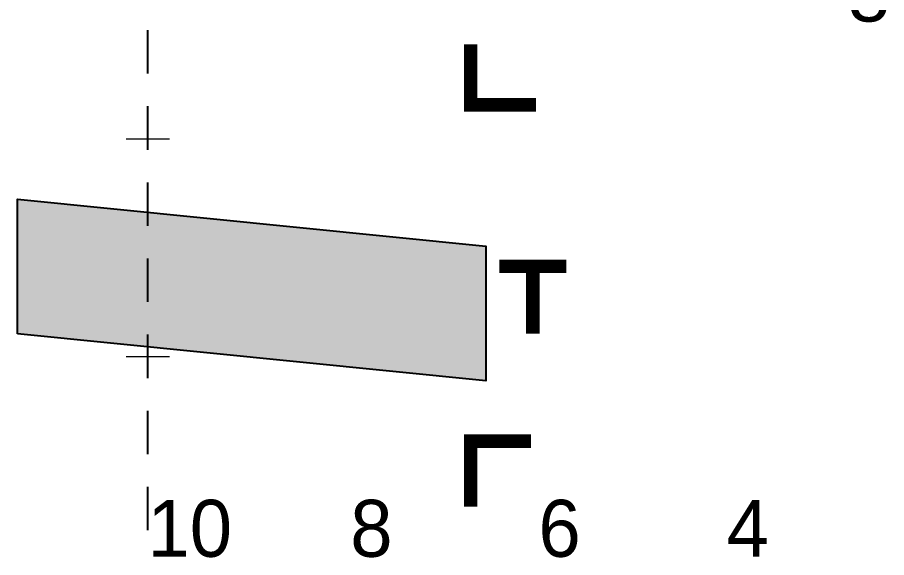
# Model space of a CAD drawing. Header units: millimetres. Extents: x 0 to 420, y 0 to 297.
# Drawn here: x 169.2 to 249.3, y 81.5 to 131.2 of the extents above; entities that cross this region are included whole.
import ezdxf

# ---------------------------------------------------------------- set-up
doc = ezdxf.new("R2010")
doc.units = ezdxf.units.MM
for name, color, linetype in [('GLUE', 1, 'Continuous'), ('LABELS', 7, 'Continuous'), ('SFR', 7, 'Continuous')]:
    doc.layers.add(name, color=color, linetype=linetype)

msp = doc.modelspace()

# ---------------------------------------------------------------- hatches: boundary and pattern name
at = {"layer": 'SFR', "true_color": 0x000000}
h = msp.add_hatch(color=7, dxfattribs=at)
h.dxf.hatch_style = 1
h.paths.add_polyline_path([(169.247, 102.074), (169.247, 114.45), (212.371, 110.137), (212.371, 97.762), (169.247, 102.074)])

# ---------------------------------------------------------------- linework, layer by layer
at = {"layer": 'GLUE', "color": 1, "lineweight": 25}
for p, q in [((181.247, 126), (181.247, 130)), ((181.247, 119), (181.247, 123)), ((181.247, 112), (181.247, 116)), ((181.247, 105), (181.247, 109)), ((181.247, 98), (181.247, 102)), ((181.247, 91), (181.247, 95)), ((181.247, 84), (181.247, 88))]:
    msp.add_line(p, q, dxfattribs=at)
at = {"layer": 'GLUE', "color": 1, "lineweight": 18}
for p, q in [((179.247, 120), (183.247, 120)), ((179.247, 100), (183.247, 100))]:
    msp.add_line(p, q, dxfattribs=at)
at = {"layer": 'SFR', "color": 250, "lineweight": 35, "const_width": 1.237}
for points in [[(210.966, 128.7), (210.966, 123.131), (216.985, 123.131)], [(219.797, 108.281), (213.609, 108.281)], [(216.703, 102.094), (216.703, 108.281)], [(216.535, 92.194), (210.966, 92.194), (210.966, 86.175)]]:
    msp.add_lwpolyline(points, dxfattribs=at)
at = {"layer": 'SFR', "color": 250}
msp.add_lwpolyline([(169.247, 102.074), (169.247, 114.45), (212.371, 110.137), (212.371, 97.762), (169.247, 102.074)], close=True, dxfattribs=at)
at = {"layer": 'SFR', "color": 250, "true_color": 0x000000}
for points in [[(212.371, 110.137), (169.247, 114.45), (169.247, 102.074)], [(169.247, 102.074), (212.371, 97.762), (212.371, 110.137)]]:
    msp.add_solid(points, dxfattribs=at)

# ---------------------------------------------------------------- texts
at = {"layer": 'LABELS', "color": 250}
for s, height, p in [('8', 5.239, (245.678, 130.793)), ('10', 5.2388, (181.221, 81.562)), ('8', 5.239, (199.891, 81.562)), ('6', 5.239, (217.215, 81.562)), ('4', 5.239, (234.541, 81.562))]:
    msp.add_text(s, height=height, dxfattribs=at).set_placement(p)

doc.saveas('drawing.dxf')
